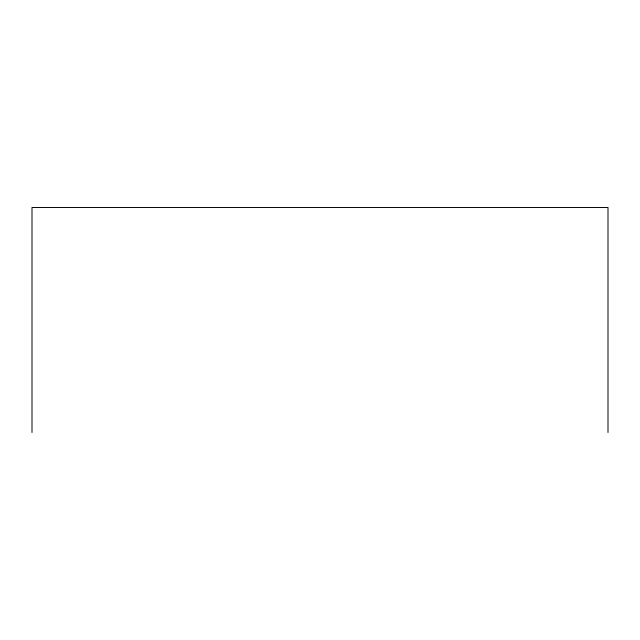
<?xml version="1.0" encoding="UTF-8"?>
<svg xmlns="http://www.w3.org/2000/svg" width="640" height="640" viewBox="0 0 640 640"><rect width="100%" height="100%" fill="white"/><g stroke="black" fill="none" stroke-linecap="round" stroke-linejoin="round"><path stroke-width="0.96" d="M608 432.496L608 207.504L32 207.504L32 432.496"/></g></svg>
